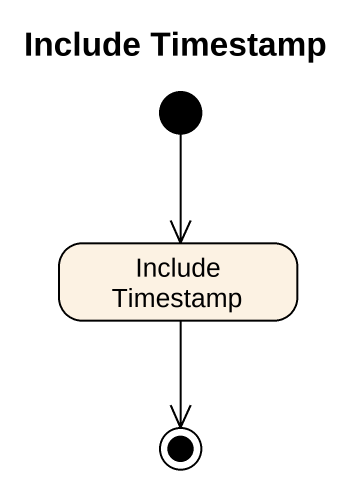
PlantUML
@startuml
title Include Timestamp
hide empty description
state "Include Timestamp" as Include_Timestamp
[*] --> Include_Timestamp
Include_Timestamp --> [*]
@enduml
